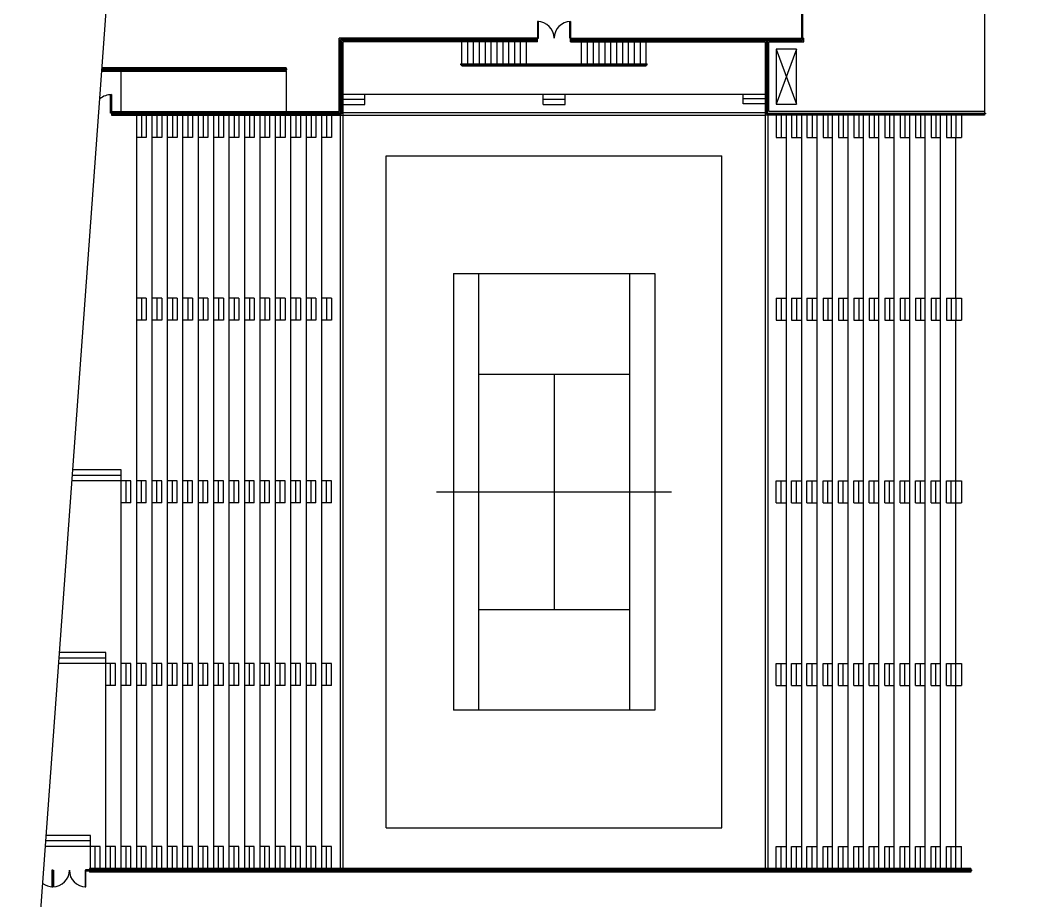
# Model space of a CAD drawing. Extents: x 23317406 to 24383751, y 42324270 to 43451021.
# Drawn here: x 24121636 to 24125313, y 43003622 to 43006817 of the extents above; entities that cross this region are included whole.
import ezdxf

# ---------------------------------------------------------------- set-up
doc = ezdxf.new("R2010")
doc.units = 0
doc.header["$MEASUREMENT"] = 0
doc.layers.add('CT', color=9, linetype='CONTINUOUS')
doc.layers.add('墙', color=7, linetype='CONTINUOUS')

msp = doc.modelspace()

# ---------------------------------------------------------------- linework, layer by layer
at = {"layer": 'CT', "color": 6, "linetype": 'ByBlock'}
for p, q in [((24125138.00333, 43007467.83074, -1), (24125138.00333, 43006485.83074, -1)), ((24121580.02527, 43001787.45783, -1), (24121955.63495, 43006945.83074, -1)), ((24124473.00333, 43006945.83074, -1), (24124473.00333, 43006747.49741, -1)), ((24124476.33666, 43006945.83074, -1), (24124476.33666, 43006744.16408, -1)), ((24123517.66999, 43006812.49741, -1), (24123514.66999, 43006812.49741, -1)), ((24123514.66999, 43006812.49741, -1), (24123514.66999, 43006752.49741, -1)), ((24123517.66999, 43006752.49741, -1), (24123517.66999, 43006812.49741, -1)), ((24123631.66999, 43006752.49741, -1), (24123631.66999, 43006812.49741, -1)), ((24123631.66999, 43006812.49741, -1), (24123634.66999, 43006812.49741, -1)), ((24123634.66999, 43006812.49741, -1), (24123634.66999, 43006752.49741, -1)), ((24123514.66999, 43006752.49741, -1), (24122794.66999, 43006752.49741, -1)), ((24122794.66999, 43006485.83074, -1), (24122794.66999, 43006752.49741, -1)), ((24122799.66999, 43006480.83074, -1), (24122799.66999, 43006747.49741, -1)), ((24123514.66999, 43006747.49741, -1), (24122799.66999, 43006747.49741, -1)), ((24123514.66999, 43006744.16408, -1), (24122803.00333, 43006744.16408, -1)), ((24122803.00333, 43006744.16408, -1), (24122803.00333, 43006477.49741, -1)), ((24122808.00333, 43006739.16408, -1), (24122808.00333, 43006472.49741, -1)), ((24123514.66999, 43006739.16408, -1), (24122808.00333, 43006739.16408, -1)), ((24123240.00333, 43006659.16408, -1), (24123240.00333, 43006739.16408, -1)), ((24123261.33666, 43006659.16408, -1), (24123261.33666, 43006739.16408, -1)), ((24123282.66999, 43006659.16408, -1), (24123282.66999, 43006739.16408, -1)), ((24123304.00333, 43006659.16408, -1), (24123304.00333, 43006739.16408, -1)), ((24123325.33666, 43006659.16408, -1), (24123325.33666, 43006739.16408, -1)), ((24123346.66999, 43006659.16408, -1), (24123346.66999, 43006739.16408, -1)), ((24123368.00333, 43006659.16408, -1), (24123368.00333, 43006739.16408, -1)), ((24123389.33666, 43006659.16408, -1), (24123389.33666, 43006739.16408, -1)), ((24123410.66999, 43006659.16408, -1), (24123410.66999, 43006739.16408, -1)), ((24123432.00333, 43006659.16408, -1), (24123432.00333, 43006739.16408, -1)), ((24123453.33666, 43006659.16408, -1), (24123453.33666, 43006739.16408, -1)), ((24123474.66999, 43006659.16408, -1), (24123474.66999, 43006739.16408, -1)), ((24123514.66999, 43006739.16408, -1), (24123514.66999, 43006752.49741, -1)), ((24123514.66999, 43006739.16408, -1), (24123514.66999, 43006752.49741, -1)), ((24123514.66999, 43006752.49741, -1), (24123517.66999, 43006752.49741, -1)), ((24123634.66999, 43006752.49741, -1), (24123631.66999, 43006752.49741, -1)), ((24123634.66999, 43006739.16408, -1), (24123634.66999, 43006752.49741, -1)), ((24123634.66999, 43006752.49741, -1), (24124473.00333, 43006752.49741, -1)), ((24123634.66999, 43006747.49741, -1), (24124473.00333, 43006747.49741, -1)), ((24123634.66999, 43006744.16408, -1), (24124346.33666, 43006744.16408, -1)), ((24123634.66999, 43006739.16408, -1), (24124341.33666, 43006739.16408, -1)), ((24123674.66999, 43006659.16408, -1), (24123674.66999, 43006739.16408, -1)), ((24123696.00333, 43006659.16408, -1), (24123696.00333, 43006739.16408, -1)), ((24123717.33666, 43006659.16408, -1), (24123717.33666, 43006739.16408, -1)), ((24123738.66999, 43006659.16408, -1), (24123738.66999, 43006739.16408, -1)), ((24123760.00333, 43006659.16408, -1), (24123760.00333, 43006739.16408, -1)), ((24123781.33666, 43006659.16408, -1), (24123781.33666, 43006739.16408, -1)), ((24123802.66999, 43006659.16408, -1), (24123802.66999, 43006739.16408, -1)), ((24123824.00333, 43006659.16408, -1), (24123824.00333, 43006739.16408, -1)), ((24123845.33666, 43006659.16408, -1), (24123845.33666, 43006739.16408, -1)), ((24123866.66999, 43006659.16408, -1), (24123866.66999, 43006739.16408, -1)), ((24123888.00333, 43006659.16408, -1), (24123888.00333, 43006739.16408, -1)), ((24123909.33666, 43006659.16408, -1), (24123909.33666, 43006739.16408, -1)), ((24124341.33666, 43006739.16408, -1), (24124341.33666, 43006472.49741, -1)), ((24124346.33666, 43006744.16408, -1), (24124346.33666, 43006477.49741, -1)), ((24124349.66999, 43006480.83074, -1), (24124349.66999, 43006744.16408, -1)), ((24124349.66999, 43006744.16408, -1), (24124476.33666, 43006744.16408, -1)), ((24124354.66999, 43006507.16408, -1), (24124354.66999, 43006739.16408, -1)), ((24124354.66999, 43006485.83074, -1), (24124354.66999, 43006739.16408, -1)), ((24124354.66999, 43006739.16408, -1), (24124481.33666, 43006739.16408, -1)), ((24124476.33666, 43006752.49741, -1), (24124481.33666, 43006752.49741, -1)), ((24124481.33666, 43006739.16408, -1), (24124481.33666, 43006752.49741, -1)), ((24124454.66999, 43006712.49741, -1), (24124381.33666, 43006512.49741, -1)), ((24124381.33666, 43006712.49741, -1), (24124454.66999, 43006512.49741, -1)), ((24124454.66999, 43006712.49741, -1), (24124381.33666, 43006712.49741, -1)), ((24124381.33666, 43006712.49741, -1), (24124381.33666, 43006512.49741, -1)), ((24124454.66999, 43006512.49741, -1), (24124454.66999, 43006712.49741, -1)), ((24123236.66999, 43006659.16408, -1), (24123912.66999, 43006659.16408, -1)), ((24123236.66999, 43006655.83074, -1), (24123236.66999, 43006659.16408, -1)), ((24123236.66999, 43006655.83074, -1), (24123912.66999, 43006655.83074, -1)), ((24123240.00333, 43006652.49741, -1), (24123240.00333, 43006655.83074, -1)), ((24123240.00333, 43006652.49741, -1), (24123909.33666, 43006652.49741, -1)), ((24123261.33666, 43006652.49741, -1), (24123261.33666, 43006655.83074, -1)), ((24123282.66999, 43006652.49741, -1), (24123282.66999, 43006655.83074, -1)), ((24123304.00333, 43006652.49741, -1), (24123304.00333, 43006655.83074, -1)), ((24123325.33666, 43006652.49741, -1), (24123325.33666, 43006655.83074, -1)), ((24123346.66999, 43006652.49741, -1), (24123346.66999, 43006655.83074, -1)), ((24123368.00333, 43006652.49741, -1), (24123368.00333, 43006655.83074, -1)), ((24123389.33666, 43006652.49741, -1), (24123389.33666, 43006655.83074, -1)), ((24123410.66999, 43006652.49741, -1), (24123410.66999, 43006655.83074, -1)), ((24123432.00333, 43006652.49741, -1), (24123432.00333, 43006655.83074, -1)), ((24123453.33666, 43006652.49741, -1), (24123453.33666, 43006655.83074, -1)), ((24123474.66999, 43006652.49741, -1), (24123474.66999, 43006655.83074, -1)), ((24123478.00333, 43006655.83074, -1), (24123478.00333, 43006659.16408, -1)), ((24123671.33666, 43006655.83074, -1), (24123671.33666, 43006659.16408, -1)), ((24123674.66999, 43006652.49741, -1), (24123674.66999, 43006655.83074, -1)), ((24123696.00333, 43006652.49741, -1), (24123696.00333, 43006655.83074, -1)), ((24123717.33666, 43006652.49741, -1), (24123717.33666, 43006655.83074, -1)), ((24123738.66999, 43006652.49741, -1), (24123738.66999, 43006655.83074, -1)), ((24123760.00333, 43006652.49741, -1), (24123760.00333, 43006655.83074, -1)), ((24123781.33666, 43006652.49741, -1), (24123781.33666, 43006655.83074, -1)), ((24123802.66999, 43006652.49741, -1), (24123802.66999, 43006655.83074, -1)), ((24123824.00333, 43006652.49741, -1), (24123824.00333, 43006655.83074, -1)), ((24123845.33666, 43006652.49741, -1), (24123845.33666, 43006655.83074, -1)), ((24123866.66999, 43006652.49741, -1), (24123866.66999, 43006655.83074, -1)), ((24123888.00333, 43006652.49741, -1), (24123888.00333, 43006655.83074, -1)), ((24123909.33666, 43006652.49741, -1), (24123909.33666, 43006655.83074, -1)), ((24123912.66999, 43006655.83074, -1), (24123912.66999, 43006659.16408, -1)), ((24121932.81943, 43006632.49757, -1), (24122601.33653, 43006632.49763, -1)), ((24121933.1835, 43006637.49758, -1), (24122604.66986, 43006637.49758, -1)), ((24122604.66986, 43006640.83091, -1), (24121933.42622, 43006640.83091, -1)), ((24121933.7903, 43006645.8309, -1), (24122601.33653, 43006645.83096, -1)), ((24122001.33653, 43006632.49758, -1), (24122001.33655, 43006485.83074, -1)), ((24122601.33653, 43006640.83091, -1), (24122601.33653, 43006645.83096, -1)), ((24122601.33653, 43006632.49763, -1), (24122601.33653, 43006637.49758, -1)), ((24122601.33653, 43006632.49763, -1), (24122601.33654, 43006485.83096, -1)), ((24122604.66986, 43006637.49758, -1), (24122604.66986, 43006640.83091, -1)), ((24121964.66988, 43006480.83091, -1), (24121964.66987, 43006547.49757, -1)), ((24121964.66987, 43006547.49757, -1), (24121968.00321, 43006547.49757, -1)), ((24121968.00321, 43006547.49757, -1), (24121968.00321, 43006480.83091, -1)), ((24122808.00333, 43006549.16408, -1), (24124341.33666, 43006549.16408, -1)), ((24122888.00333, 43006511.83074, -1), (24122888.00333, 43006549.16408, -1)), ((24123534.66999, 43006511.83074, -1), (24123534.66999, 43006549.16408, -1)), ((24123614.66999, 43006511.83074, -1), (24123614.66999, 43006549.16408, -1)), ((24124261.33666, 43006514.49741, -1), (24124261.33666, 43006549.16408, -1)), ((24122808.00333, 43006530.49741, -1), (24122888.00333, 43006530.49741, -1)), ((24122808.00333, 43006511.83074, -1), (24122888.00333, 43006511.83074, -1)), ((24123534.66999, 43006530.49741, -1), (24123614.66999, 43006530.49741, -1)), ((24123534.66999, 43006511.83074, -1), (24123614.66999, 43006511.83074, -1)), ((24124341.33666, 43006531.83074, -1), (24124261.33666, 43006531.83074, -1)), ((24124341.33666, 43006514.49741, -1), (24124261.33666, 43006514.49741, -1)), ((24124381.33666, 43006512.49741, -1), (24124454.66999, 43006512.49741, -1)), ((24121968.00321, 43006480.83091, -1), (24121964.66988, 43006480.83091, -1)), ((24121968.00321, 43006485.83074, -1), (24122794.66999, 43006485.83074, -1)), ((24121968.00321, 43006485.83074, -1), (24121968.00321, 43006472.49741, -1)), ((24122799.66999, 43006480.83074, -1), (24121968.00321, 43006480.83074, -1)), ((24121968.00321, 43006477.49741, -1), (24122803.00333, 43006477.49741, -1)), ((24121968.00321, 43006472.49741, -1), (24122808.00333, 43006472.49741, -1)), ((24122059.33666, 43003739.16408, -1), (24122059.33666, 43006472.49741, -1)), ((24122076.66999, 43006472.49741, -1), (24122076.66999, 43006392.49741, -1)), ((24122094.00333, 43006472.49741, -1), (24122094.00333, 43006392.49741, -1)), ((24122115.33666, 43003739.16408, -1), (24122115.33666, 43006472.49741, -1)), ((24122132.66999, 43006472.49741, -1), (24122132.66999, 43006392.49741, -1)), ((24122150.00333, 43006472.49741, -1), (24122150.00333, 43006392.49741, -1)), ((24122171.33666, 43003739.16408, -1), (24122171.33666, 43006472.49741, -1)), ((24122188.66999, 43006472.49741, -1), (24122188.66999, 43006392.49741, -1)), ((24122206.00333, 43006472.49741, -1), (24122206.00333, 43006392.49741, -1)), ((24122227.33666, 43003739.16408, -1), (24122227.33666, 43006472.49741, -1)), ((24122244.66999, 43006472.49741, -1), (24122244.66999, 43006392.49741, -1)), ((24122262.00333, 43006472.49741, -1), (24122262.00333, 43006392.49741, -1)), ((24122283.33666, 43003739.16408, -1), (24122283.33666, 43006472.49741, -1)), ((24122300.66999, 43006472.49741, -1), (24122300.66999, 43006392.49741, -1)), ((24122318.00333, 43006472.49741, -1), (24122318.00333, 43006392.49741, -1)), ((24122339.33666, 43003739.16408, -1), (24122339.33666, 43006472.49741, -1)), ((24122356.66999, 43006472.49741, -1), (24122356.66999, 43006392.49741, -1)), ((24122374.00333, 43006472.49741, -1), (24122374.00333, 43006392.49741, -1)), ((24122395.33666, 43003739.16408, -1), (24122395.33666, 43006472.49741, -1)), ((24122412.66999, 43006472.49741, -1), (24122412.66999, 43006392.49741, -1)), ((24122430.00333, 43006472.49741, -1), (24122430.00333, 43006392.49741, -1)), ((24122451.33666, 43003739.16408, -1), (24122451.33666, 43006472.49741, -1)), ((24122468.66999, 43006472.49741, -1), (24122468.66999, 43006392.49741, -1)), ((24122486.00333, 43006472.49741, -1), (24122486.00333, 43006392.49741, -1)), ((24122507.33666, 43003739.16408, -1), (24122507.33666, 43006472.49741, -1)), ((24122524.66999, 43006472.49741, -1), (24122524.66999, 43006392.49741, -1)), ((24122542.00333, 43006472.49741, -1), (24122542.00333, 43006392.49741, -1)), ((24122563.33666, 43003739.16408, -1), (24122563.33666, 43006472.49741, -1)), ((24122580.66999, 43006472.49741, -1), (24122580.66999, 43006392.49741, -1)), ((24122598.00333, 43006472.49741, -1), (24122598.00333, 43006392.49741, -1)), ((24122619.33666, 43003739.16408, -1), (24122619.33666, 43006472.49741, -1)), ((24122636.66999, 43006472.49741, -1), (24122636.66999, 43006392.49741, -1)), ((24122654.00333, 43006472.49741, -1), (24122654.00333, 43006392.49741, -1)), ((24122675.33666, 43003739.16408, -1), (24122675.33666, 43006472.49741, -1)), ((24122692.66999, 43006472.49741, -1), (24122692.66999, 43006392.49741, -1)), ((24122710.00333, 43006472.49741, -1), (24122710.00333, 43006392.49741, -1)), ((24122731.33666, 43003739.16408, -1), (24122731.33666, 43006472.49741, -1)), ((24122748.66999, 43006472.49741, -1), (24122748.66999, 43006392.49741, -1)), ((24122766.00333, 43006472.49741, -1), (24122766.00333, 43006392.49741, -1)), ((24122798.00333, 43006472.49741, -1), (24122798.00333, 43003739.16408, -1)), ((24122808.00333, 43006482.49741, -1), (24124341.33666, 43006482.49741, -1)), ((24122808.00333, 43006472.49741, -1), (24122808.00333, 43003739.16408, -1)), ((24122808.00333, 43006472.49741, -1), (24124341.33666, 43006472.49741, -1)), ((24124341.33666, 43006472.49741, -1), (24124341.33666, 43003739.16408, -1)), ((24125138.00333, 43006472.49741, -1), (24124341.33666, 43006472.49741, -1)), ((24125141.33666, 43006477.49741, -1), (24124346.33666, 43006477.49741, -1)), ((24124349.66999, 43006480.83074, -1), (24125141.33666, 43006480.83074, -1)), ((24124351.33666, 43006472.49741, -1), (24124351.33666, 43003739.16408, -1)), ((24125138.00333, 43006485.83074, -1), (24124354.66999, 43006485.83074, -1)), ((24124380.66999, 43006472.49741, -1), (24124380.66999, 43006392.49741, -1)), ((24124399.33666, 43006472.49741, -1), (24124399.33666, 43006392.49741, -1)), ((24124418.00333, 43003739.16408, -1), (24124418.00333, 43006472.49741, -1)), ((24124436.66999, 43006472.49741, -1), (24124436.66999, 43006392.49741, -1)), ((24124455.33666, 43006472.49741, -1), (24124455.33666, 43006392.49741, -1)), ((24124474.00333, 43003739.16408, -1), (24124474.00333, 43006472.49741, -1)), ((24124492.66999, 43006472.49741, -1), (24124492.66999, 43006392.49741, -1)), ((24124511.33666, 43006472.49741, -1), (24124511.33666, 43006392.49741, -1)), ((24124530.00333, 43003739.16408, -1), (24124530.00333, 43006472.49741, -1)), ((24124551.33666, 43006472.49741, -1), (24124551.33666, 43006392.49741, -1)), ((24124568.66999, 43006472.49741, -1), (24124568.66999, 43006392.49741, -1)), ((24124586.00333, 43003739.16408, -1), (24124586.00333, 43006472.49741, -1)), ((24124607.33666, 43006472.49741, -1), (24124607.33666, 43006392.49741, -1)), ((24124624.66999, 43006472.49741, -1), (24124624.66999, 43006392.49741, -1)), ((24124642.00333, 43003739.16408, -1), (24124642.00333, 43006472.49741, -1)), ((24124663.33666, 43006472.49741, -1), (24124663.33666, 43006392.49741, -1)), ((24124680.66999, 43006472.49741, -1), (24124680.66999, 43006392.49741, -1)), ((24124698.00333, 43003739.16408, -1), (24124698.00333, 43006472.49741, -1)), ((24124719.33666, 43006472.49741, -1), (24124719.33666, 43006392.49741, -1)), ((24124736.66999, 43006472.49741, -1), (24124736.66999, 43006392.49741, -1)), ((24124754.00333, 43003739.16408, -1), (24124754.00333, 43006472.49741, -1)), ((24124775.33666, 43006472.49741, -1), (24124775.33666, 43006392.49741, -1)), ((24124792.66999, 43006472.49741, -1), (24124792.66999, 43006392.49741, -1)), ((24124810.00333, 43003739.16408, -1), (24124810.00333, 43006472.49741, -1)), ((24124831.33666, 43006472.49741, -1), (24124831.33666, 43006392.49741, -1)), ((24124848.66999, 43006472.49741, -1), (24124848.66999, 43006392.49741, -1)), ((24124866.00333, 43003739.16408, -1), (24124866.00333, 43006472.49741, -1)), ((24124887.33666, 43006472.49741, -1), (24124887.33666, 43006392.49741, -1)), ((24124904.66999, 43006472.49741, -1), (24124904.66999, 43006392.49741, -1)), ((24124922.00333, 43003739.16408, -1), (24124922.00333, 43006472.49741, -1)), ((24124943.33666, 43006472.49741, -1), (24124943.33666, 43006392.49741, -1)), ((24124960.66999, 43006472.49741, -1), (24124960.66999, 43006392.49741, -1)), ((24124978.00333, 43003739.16408, -1), (24124978.00333, 43006472.49741, -1)), ((24124999.33666, 43006472.49741, -1), (24124999.33666, 43006392.49741, -1)), ((24125016.66999, 43006472.49741, -1), (24125016.66999, 43006392.49741, -1)), ((24125034.00333, 43006472.49741, -1), (24125034.00333, 43006392.49741, -1)), ((24125054.00333, 43006472.49741, -1), (24125054.00333, 43006392.49741, -1)), ((24125138.00333, 43006485.83074, -1), (24125138.00333, 43006480.83074, -1)), ((24125138.00333, 43006477.49741, -1), (24125138.00333, 43006472.49741, -1)), ((24125141.33666, 43006480.83074, -1), (24125141.33666, 43006477.49741, -1)), ((24122094.00333, 43006392.49741, -1), (24122059.33666, 43006392.49741, -1)), ((24122150.00333, 43006392.49741, -1), (24122115.33666, 43006392.49741, -1)), ((24122206.00333, 43006392.49741, -1), (24122171.33666, 43006392.49741, -1)), ((24122262.00333, 43006392.49741, -1), (24122227.33666, 43006392.49741, -1)), ((24122318.00333, 43006392.49741, -1), (24122283.33666, 43006392.49741, -1)), ((24122374.00333, 43006392.49741, -1), (24122339.33666, 43006392.49741, -1)), ((24122430.00333, 43006392.49741, -1), (24122395.33666, 43006392.49741, -1)), ((24122486.00333, 43006392.49741, -1), (24122451.33666, 43006392.49741, -1)), ((24122542.00333, 43006392.49741, -1), (24122507.33666, 43006392.49741, -1)), ((24122598.00333, 43006392.49741, -1), (24122563.33666, 43006392.49741, -1)), ((24122654.00333, 43006392.49741, -1), (24122619.33666, 43006392.49741, -1)), ((24122710.00333, 43006392.49741, -1), (24122675.33666, 43006392.49741, -1)), ((24122766.00333, 43006392.49741, -1), (24122731.33666, 43006392.49741, -1)), ((24124380.66999, 43006392.49741, -1), (24124418.00333, 43006392.49741, -1)), ((24124436.66999, 43006392.49741, -1), (24124474.00333, 43006392.49741, -1)), ((24124492.66999, 43006392.49741, -1), (24124530.00333, 43006392.49741, -1)), ((24124551.33666, 43006392.49741, -1), (24124586.00333, 43006392.49741, -1)), ((24124607.33666, 43006392.49741, -1), (24124642.00333, 43006392.49741, -1)), ((24124663.33666, 43006392.49741, -1), (24124698.00333, 43006392.49741, -1)), ((24124719.33666, 43006392.49741, -1), (24124754.00333, 43006392.49741, -1)), ((24124775.33666, 43006392.49741, -1), (24124810.00333, 43006392.49741, -1)), ((24124831.33666, 43006392.49741, -1), (24124866.00333, 43006392.49741, -1)), ((24124887.33666, 43006392.49741, -1), (24124922.00333, 43006392.49741, -1)), ((24124943.33666, 43006392.49741, -1), (24124978.00333, 43006392.49741, -1)), ((24124999.33666, 43006392.49741, -1), (24125034.00333, 43006392.49741, -1)), ((24125034.00333, 43006392.49741, -1), (24125054.00333, 43006392.49741, -1)), ((24125034.00333, 43005809.16408, -1), (24125034.00333, 43006392.49741, -1)), ((24122965.00333, 43003886.83074, -1), (24122965.00333, 43006324.83074, -1)), ((24122965.00333, 43006324.83074, -1), (24124184.33666, 43006324.83074, -1)), ((24124184.33666, 43003886.83074, -1), (24124184.33666, 43006324.83074, -1)), ((24123209.00333, 43005898.16408, -1), (24123209.00333, 43004313.49741, -1)), ((24123209.00333, 43005898.16408, -1), (24123940.33666, 43005898.16408, -1)), ((24123300.33666, 43005898.16408, -1), (24123300.33666, 43004313.49741, -1)), ((24123849.00333, 43005898.16408, -1), (24123849.00333, 43004313.49741, -1)), ((24123940.33666, 43005898.16408, -1), (24123940.33666, 43004313.49741, -1)), ((24122094.00333, 43005809.16408, -1), (24122059.33666, 43005809.16408, -1)), ((24122076.66999, 43005809.16408, -1), (24122076.66999, 43005729.16408, -1)), ((24122094.00333, 43005809.16408, -1), (24122094.00333, 43005729.16408, -1)), ((24122150.00333, 43005809.16408, -1), (24122115.33666, 43005809.16408, -1)), ((24122132.66999, 43005809.16408, -1), (24122132.66999, 43005729.16408, -1)), ((24122150.00333, 43005809.16408, -1), (24122150.00333, 43005729.16408, -1)), ((24122206.00333, 43005809.16408, -1), (24122171.33666, 43005809.16408, -1)), ((24122188.66999, 43005809.16408, -1), (24122188.66999, 43005729.16408, -1)), ((24122206.00333, 43005809.16408, -1), (24122206.00333, 43005729.16408, -1)), ((24122262.00333, 43005809.16408, -1), (24122227.33666, 43005809.16408, -1)), ((24122244.66999, 43005809.16408, -1), (24122244.66999, 43005729.16408, -1)), ((24122262.00333, 43005809.16408, -1), (24122262.00333, 43005729.16408, -1)), ((24122318.00333, 43005809.16408, -1), (24122283.33666, 43005809.16408, -1)), ((24122300.66999, 43005809.16408, -1), (24122300.66999, 43005729.16408, -1)), ((24122318.00333, 43005809.16408, -1), (24122318.00333, 43005729.16408, -1)), ((24122374.00333, 43005809.16408, -1), (24122339.33666, 43005809.16408, -1)), ((24122356.66999, 43005809.16408, -1), (24122356.66999, 43005729.16408, -1)), ((24122374.00333, 43005809.16408, -1), (24122374.00333, 43005729.16408, -1)), ((24122430.00333, 43005809.16408, -1), (24122395.33666, 43005809.16408, -1)), ((24122412.66999, 43005809.16408, -1), (24122412.66999, 43005729.16408, -1)), ((24122430.00333, 43005809.16408, -1), (24122430.00333, 43005729.16408, -1)), ((24122486.00333, 43005809.16408, -1), (24122451.33666, 43005809.16408, -1)), ((24122468.66999, 43005809.16408, -1), (24122468.66999, 43005729.16408, -1)), ((24122486.00333, 43005809.16408, -1), (24122486.00333, 43005729.16408, -1)), ((24122542.00333, 43005809.16408, -1), (24122507.33666, 43005809.16408, -1)), ((24122524.66999, 43005809.16408, -1), (24122524.66999, 43005729.16408, -1)), ((24122542.00333, 43005809.16408, -1), (24122542.00333, 43005729.16408, -1)), ((24122598.00333, 43005809.16408, -1), (24122563.33666, 43005809.16408, -1)), ((24122580.66999, 43005809.16408, -1), (24122580.66999, 43005729.16408, -1)), ((24122598.00333, 43005809.16408, -1), (24122598.00333, 43005729.16408, -1)), ((24122654.00333, 43005809.16408, -1), (24122619.33666, 43005809.16408, -1)), ((24122636.66999, 43005809.16408, -1), (24122636.66999, 43005729.16408, -1)), ((24122654.00333, 43005809.16408, -1), (24122654.00333, 43005729.16408, -1)), ((24122710.00333, 43005809.16408, -1), (24122675.33666, 43005809.16408, -1)), ((24122692.66999, 43005809.16408, -1), (24122692.66999, 43005729.16408, -1)), ((24122710.00333, 43005809.16408, -1), (24122710.00333, 43005729.16408, -1)), ((24122766.00333, 43005809.16408, -1), (24122731.33666, 43005809.16408, -1)), ((24122748.66999, 43005809.16408, -1), (24122748.66999, 43005729.16408, -1)), ((24122766.00333, 43005809.16408, -1), (24122766.00333, 43005729.16408, -1)), ((24124380.66999, 43005809.16408, -1), (24124380.66999, 43005729.16408, -1)), ((24124380.66999, 43005809.16408, -1), (24124418.00333, 43005809.16408, -1)), ((24124399.33666, 43005809.16408, -1), (24124399.33666, 43005729.16408, -1)), ((24124436.66999, 43005809.16408, -1), (24124436.66999, 43005729.16408, -1)), ((24124436.66999, 43005809.16408, -1), (24124474.00333, 43005809.16408, -1)), ((24124455.33666, 43005809.16408, -1), (24124455.33666, 43005729.16408, -1)), ((24124492.66999, 43005809.16408, -1), (24124492.66999, 43005729.16408, -1)), ((24124492.66999, 43005809.16408, -1), (24124530.00333, 43005809.16408, -1)), ((24124511.33666, 43005809.16408, -1), (24124511.33666, 43005729.16408, -1)), ((24124551.33666, 43005809.16408, -1), (24124551.33666, 43005729.16408, -1)), ((24124551.33666, 43005809.16408, -1), (24124586.00333, 43005809.16408, -1)), ((24124568.66999, 43005809.16408, -1), (24124568.66999, 43005729.16408, -1)), ((24124607.33666, 43005809.16408, -1), (24124607.33666, 43005729.16408, -1)), ((24124607.33666, 43005809.16408, -1), (24124642.00333, 43005809.16408, -1)), ((24124624.66999, 43005809.16408, -1), (24124624.66999, 43005729.16408, -1)), ((24124663.33666, 43005809.16408, -1), (24124663.33666, 43005729.16408, -1)), ((24124663.33666, 43005809.16408, -1), (24124698.00333, 43005809.16408, -1)), ((24124680.66999, 43005809.16408, -1), (24124680.66999, 43005729.16408, -1)), ((24124719.33666, 43005809.16408, -1), (24124719.33666, 43005729.16408, -1)), ((24124719.33666, 43005809.16408, -1), (24124754.00333, 43005809.16408, -1)), ((24124736.66999, 43005809.16408, -1), (24124736.66999, 43005729.16408, -1)), ((24124775.33666, 43005809.16408, -1), (24124775.33666, 43005729.16408, -1)), ((24124775.33666, 43005809.16408, -1), (24124810.00333, 43005809.16408, -1)), ((24124792.66999, 43005809.16408, -1), (24124792.66999, 43005729.16408, -1)), ((24124831.33666, 43005809.16408, -1), (24124831.33666, 43005729.16408, -1)), ((24124831.33666, 43005809.16408, -1), (24124866.00333, 43005809.16408, -1)), ((24124848.66999, 43005809.16408, -1), (24124848.66999, 43005729.16408, -1)), ((24124887.33666, 43005809.16408, -1), (24124887.33666, 43005729.16408, -1)), ((24124887.33666, 43005809.16408, -1), (24124922.00333, 43005809.16408, -1)), ((24124904.66999, 43005809.16408, -1), (24124904.66999, 43005729.16408, -1)), ((24124943.33666, 43005809.16408, -1), (24124943.33666, 43005729.16408, -1)), ((24124943.33666, 43005809.16408, -1), (24124978.00333, 43005809.16408, -1)), ((24124960.66999, 43005809.16408, -1), (24124960.66999, 43005729.16408, -1)), ((24124999.33666, 43005809.16408, -1), (24124999.33666, 43005729.16408, -1)), ((24124999.33666, 43005809.16408, -1), (24125034.00333, 43005809.16408, -1)), ((24125016.66999, 43005809.16408, -1), (24125016.66999, 43005729.16408, -1)), ((24125034.00333, 43005809.16408, -1), (24125054.00333, 43005809.16408, -1)), ((24125034.00333, 43005809.16408, -1), (24125034.00333, 43005729.16408, -1)), ((24125054.00333, 43005809.16408, -1), (24125054.00333, 43005729.16408, -1)), ((24122094.00333, 43005729.16408, -1), (24122059.33666, 43005729.16408, -1)), ((24122150.00333, 43005729.16408, -1), (24122115.33666, 43005729.16408, -1)), ((24122206.00333, 43005729.16408, -1), (24122171.33666, 43005729.16408, -1)), ((24122262.00333, 43005729.16408, -1), (24122227.33666, 43005729.16408, -1)), ((24122318.00333, 43005729.16408, -1), (24122283.33666, 43005729.16408, -1)), ((24122374.00333, 43005729.16408, -1), (24122339.33666, 43005729.16408, -1)), ((24122430.00333, 43005729.16408, -1), (24122395.33666, 43005729.16408, -1)), ((24122486.00333, 43005729.16408, -1), (24122451.33666, 43005729.16408, -1)), ((24122542.00333, 43005729.16408, -1), (24122507.33666, 43005729.16408, -1)), ((24122598.00333, 43005729.16408, -1), (24122563.33666, 43005729.16408, -1)), ((24122654.00333, 43005729.16408, -1), (24122619.33666, 43005729.16408, -1)), ((24122710.00333, 43005729.16408, -1), (24122675.33666, 43005729.16408, -1)), ((24122766.00333, 43005729.16408, -1), (24122731.33666, 43005729.16408, -1)), ((24124380.66999, 43005729.16408, -1), (24124418.00333, 43005729.16408, -1)), ((24124436.66999, 43005729.16408, -1), (24124474.00333, 43005729.16408, -1)), ((24124492.66999, 43005729.16408, -1), (24124530.00333, 43005729.16408, -1)), ((24124551.33666, 43005729.16408, -1), (24124586.00333, 43005729.16408, -1)), ((24124607.33666, 43005729.16408, -1), (24124642.00333, 43005729.16408, -1)), ((24124663.33666, 43005729.16408, -1), (24124698.00333, 43005729.16408, -1)), ((24124719.33666, 43005729.16408, -1), (24124754.00333, 43005729.16408, -1)), ((24124775.33666, 43005729.16408, -1), (24124810.00333, 43005729.16408, -1)), ((24124831.33666, 43005729.16408, -1), (24124866.00333, 43005729.16408, -1)), ((24124887.33666, 43005729.16408, -1), (24124922.00333, 43005729.16408, -1)), ((24124943.33666, 43005729.16408, -1), (24124978.00333, 43005729.16408, -1)), ((24124999.33666, 43005729.16408, -1), (24125034.00333, 43005729.16408, -1)), ((24125034.00333, 43005729.16408, -1), (24125054.00333, 43005729.16408, -1)), ((24125034.00333, 43005145.83074, -1), (24125034.00333, 43005729.16408, -1)), ((24123300.33666, 43005532.49741, -1), (24123849.00333, 43005532.49741, -1)), ((24123574.66999, 43005532.49741, -1), (24123574.66999, 43004679.16408, -1)), ((24122003.33666, 43005185.83074, -1), (24121827.47961, 43005185.83074, -1)), ((24122003.33666, 43003739.16408, -1), (24122003.33666, 43005185.83074, -1)), ((24122003.33666, 43005145.83074, -1), (24121824.56699, 43005145.83074, -1)), ((24122003.33666, 43005165.83074, -1), (24121826.0233, 43005165.83074, -1)), ((24122038.00333, 43005145.83074, -1), (24122003.33666, 43005145.83074, -1)), ((24122020.66999, 43005065.83074, -1), (24122020.66999, 43005145.83074, -1)), ((24122038.00333, 43005065.83074, -1), (24122038.00333, 43005145.83074, -1)), ((24122094.00333, 43005145.83074, -1), (24122059.33666, 43005145.83074, -1)), ((24122076.66999, 43005065.83074, -1), (24122076.66999, 43005145.83074, -1)), ((24122094.00333, 43005065.83074, -1), (24122094.00333, 43005145.83074, -1)), ((24122150.00333, 43005145.83074, -1), (24122115.33666, 43005145.83074, -1)), ((24122132.66999, 43005065.83074, -1), (24122132.66999, 43005145.83074, -1)), ((24122150.00333, 43005065.83074, -1), (24122150.00333, 43005145.83074, -1)), ((24122206.00333, 43005145.83074, -1), (24122171.33666, 43005145.83074, -1)), ((24122188.66999, 43005065.83074, -1), (24122188.66999, 43005145.83074, -1)), ((24122206.00333, 43005065.83074, -1), (24122206.00333, 43005145.83074, -1)), ((24122262.00333, 43005145.83074, -1), (24122227.33666, 43005145.83074, -1)), ((24122244.66999, 43005065.83074, -1), (24122244.66999, 43005145.83074, -1)), ((24122262.00333, 43005065.83074, -1), (24122262.00333, 43005145.83074, -1)), ((24122318.00333, 43005145.83074, -1), (24122283.33666, 43005145.83074, -1)), ((24122300.66999, 43005065.83074, -1), (24122300.66999, 43005145.83074, -1)), ((24122318.00333, 43005065.83074, -1), (24122318.00333, 43005145.83074, -1)), ((24122374.00333, 43005145.83074, -1), (24122339.33666, 43005145.83074, -1)), ((24122356.66999, 43005065.83074, -1), (24122356.66999, 43005145.83074, -1)), ((24122374.00333, 43005065.83074, -1), (24122374.00333, 43005145.83074, -1)), ((24122430.00333, 43005145.83074, -1), (24122395.33666, 43005145.83074, -1)), ((24122412.66999, 43005065.83074, -1), (24122412.66999, 43005145.83074, -1)), ((24122430.00333, 43005065.83074, -1), (24122430.00333, 43005145.83074, -1)), ((24122486.00333, 43005145.83074, -1), (24122451.33666, 43005145.83074, -1)), ((24122468.66999, 43005065.83074, -1), (24122468.66999, 43005145.83074, -1)), ((24122486.00333, 43005065.83074, -1), (24122486.00333, 43005145.83074, -1)), ((24122542.00333, 43005145.83074, -1), (24122507.33666, 43005145.83074, -1)), ((24122524.66999, 43005065.83074, -1), (24122524.66999, 43005145.83074, -1)), ((24122542.00333, 43005065.83074, -1), (24122542.00333, 43005145.83074, -1)), ((24122598.00333, 43005145.83074, -1), (24122563.33666, 43005145.83074, -1)), ((24122580.66999, 43005065.83074, -1), (24122580.66999, 43005145.83074, -1)), ((24122598.00333, 43005065.83074, -1), (24122598.00333, 43005145.83074, -1)), ((24122654.00333, 43005145.83074, -1), (24122619.33666, 43005145.83074, -1)), ((24122636.66999, 43005065.83074, -1), (24122636.66999, 43005145.83074, -1)), ((24122654.00333, 43005065.83074, -1), (24122654.00333, 43005145.83074, -1)), ((24122710.00333, 43005145.83074, -1), (24122675.33666, 43005145.83074, -1)), ((24122692.66999, 43005065.83074, -1), (24122692.66999, 43005145.83074, -1)), ((24122710.00333, 43005065.83074, -1), (24122710.00333, 43005145.83074, -1)), ((24122766.00333, 43005145.83074, -1), (24122731.33666, 43005145.83074, -1)), ((24122748.66999, 43005065.83074, -1), (24122748.66999, 43005145.83074, -1)), ((24122766.00333, 43005065.83074, -1), (24122766.00333, 43005145.83074, -1)), ((24124380.66999, 43005145.83074, -1), (24124418.00333, 43005145.83074, -1)), ((24124380.66999, 43005065.83074, -1), (24124380.66999, 43005145.83074, -1)), ((24124399.33666, 43005065.83074, -1), (24124399.33666, 43005145.83074, -1)), ((24124436.66999, 43005145.83074, -1), (24124474.00333, 43005145.83074, -1)), ((24124436.66999, 43005065.83074, -1), (24124436.66999, 43005145.83074, -1)), ((24124455.33666, 43005065.83074, -1), (24124455.33666, 43005145.83074, -1)), ((24124492.66999, 43005145.83074, -1), (24124530.00333, 43005145.83074, -1)), ((24124492.66999, 43005065.83074, -1), (24124492.66999, 43005145.83074, -1)), ((24124511.33666, 43005065.83074, -1), (24124511.33666, 43005145.83074, -1)), ((24124551.33666, 43005145.83074, -1), (24124586.00333, 43005145.83074, -1)), ((24124551.33666, 43005065.83074, -1), (24124551.33666, 43005145.83074, -1)), ((24124568.66999, 43005065.83074, -1), (24124568.66999, 43005145.83074, -1)), ((24124607.33666, 43005145.83074, -1), (24124642.00333, 43005145.83074, -1)), ((24124607.33666, 43005065.83074, -1), (24124607.33666, 43005145.83074, -1)), ((24124624.66999, 43005065.83074, -1), (24124624.66999, 43005145.83074, -1)), ((24124663.33666, 43005145.83074, -1), (24124698.00333, 43005145.83074, -1)), ((24124663.33666, 43005065.83074, -1), (24124663.33666, 43005145.83074, -1)), ((24124680.66999, 43005065.83074, -1), (24124680.66999, 43005145.83074, -1)), ((24124719.33666, 43005145.83074, -1), (24124754.00333, 43005145.83074, -1)), ((24124719.33666, 43005065.83074, -1), (24124719.33666, 43005145.83074, -1)), ((24124736.66999, 43005065.83074, -1), (24124736.66999, 43005145.83074, -1)), ((24124775.33666, 43005145.83074, -1), (24124810.00333, 43005145.83074, -1)), ((24124775.33666, 43005065.83074, -1), (24124775.33666, 43005145.83074, -1)), ((24124792.66999, 43005065.83074, -1), (24124792.66999, 43005145.83074, -1)), ((24124831.33666, 43005145.83074, -1), (24124866.00333, 43005145.83074, -1)), ((24124831.33666, 43005065.83074, -1), (24124831.33666, 43005145.83074, -1)), ((24124848.66999, 43005065.83074, -1), (24124848.66999, 43005145.83074, -1)), ((24124887.33666, 43005145.83074, -1), (24124922.00333, 43005145.83074, -1)), ((24124887.33666, 43005065.83074, -1), (24124887.33666, 43005145.83074, -1)), ((24124904.66999, 43005065.83074, -1), (24124904.66999, 43005145.83074, -1)), ((24124943.33666, 43005145.83074, -1), (24124978.00333, 43005145.83074, -1)), ((24124943.33666, 43005065.83074, -1), (24124943.33666, 43005145.83074, -1)), ((24124960.66999, 43005065.83074, -1), (24124960.66999, 43005145.83074, -1)), ((24124999.33666, 43005065.83074, -1), (24124999.33666, 43005145.83074, -1)), ((24124999.33666, 43005145.83074, -1), (24125034.00333, 43005145.83074, -1)), ((24125016.66999, 43005065.83074, -1), (24125016.66999, 43005145.83074, -1)), ((24125034.00333, 43005145.83074, -1), (24125054.00333, 43005145.83074, -1)), ((24125034.00333, 43005065.83074, -1), (24125034.00333, 43005145.83074, -1)), ((24125054.00333, 43005145.83074, -1), (24125054.00333, 43005065.83074, -1)), ((24123148.33666, 43005105.83074, -1), (24124001.00333, 43005105.83074, -1)), ((24122038.00333, 43005065.83074, -1), (24122003.33666, 43005065.83074, -1)), ((24122094.00333, 43005065.83074, -1), (24122059.33666, 43005065.83074, -1)), ((24122150.00333, 43005065.83074, -1), (24122115.33666, 43005065.83074, -1)), ((24122206.00333, 43005065.83074, -1), (24122171.33666, 43005065.83074, -1)), ((24122262.00333, 43005065.83074, -1), (24122227.33666, 43005065.83074, -1)), ((24122318.00333, 43005065.83074, -1), (24122283.33666, 43005065.83074, -1)), ((24122374.00333, 43005065.83074, -1), (24122339.33666, 43005065.83074, -1)), ((24122430.00333, 43005065.83074, -1), (24122395.33666, 43005065.83074, -1)), ((24122486.00333, 43005065.83074, -1), (24122451.33666, 43005065.83074, -1)), ((24122542.00333, 43005065.83074, -1), (24122507.33666, 43005065.83074, -1)), ((24122598.00333, 43005065.83074, -1), (24122563.33666, 43005065.83074, -1)), ((24122654.00333, 43005065.83074, -1), (24122619.33666, 43005065.83074, -1)), ((24122710.00333, 43005065.83074, -1), (24122675.33666, 43005065.83074, -1)), ((24122766.00333, 43005065.83074, -1), (24122731.33666, 43005065.83074, -1)), ((24124380.66999, 43005065.83074, -1), (24124418.00333, 43005065.83074, -1)), ((24124436.66999, 43005065.83074, -1), (24124474.00333, 43005065.83074, -1)), ((24124492.66999, 43005065.83074, -1), (24124530.00333, 43005065.83074, -1)), ((24124551.33666, 43005065.83074, -1), (24124586.00333, 43005065.83074, -1)), ((24124607.33666, 43005065.83074, -1), (24124642.00333, 43005065.83074, -1)), ((24124663.33666, 43005065.83074, -1), (24124698.00333, 43005065.83074, -1)), ((24124719.33666, 43005065.83074, -1), (24124754.00333, 43005065.83074, -1)), ((24124775.33666, 43005065.83074, -1), (24124810.00333, 43005065.83074, -1)), ((24124831.33666, 43005065.83074, -1), (24124866.00333, 43005065.83074, -1)), ((24124887.33666, 43005065.83074, -1), (24124922.00333, 43005065.83074, -1)), ((24124943.33666, 43005065.83074, -1), (24124978.00333, 43005065.83074, -1)), ((24124999.33666, 43005065.83074, -1), (24125034.00333, 43005065.83074, -1)), ((24125034.00333, 43005065.83074, -1), (24125054.00333, 43005065.83074, -1)), ((24125034.00333, 43004482.49741, -1), (24125034.00333, 43005065.83074, -1)), ((24123300.33666, 43004679.16408, -1), (24123849.00333, 43004679.16408, -1)), ((24121947.33666, 43004522.49741, -1), (24121779.17864, 43004522.49741, -1)), ((24121947.33666, 43003739.16408, -1), (24121947.33666, 43004522.49741, -1)), ((24121947.33666, 43004502.49741, -1), (24121777.72233, 43004502.49741, -1)), ((24121947.33666, 43004482.49741, -1), (24121776.26602, 43004482.49741, -1)), ((24121982.00333, 43004482.49741, -1), (24121947.33666, 43004482.49741, -1)), ((24121964.66999, 43004402.49741, -1), (24121964.66999, 43004482.49741, -1)), ((24121982.00333, 43004402.49741, -1), (24121982.00333, 43004482.49741, -1)), ((24122038.00333, 43004482.49741, -1), (24122003.33666, 43004482.49741, -1)), ((24122020.66999, 43004402.49741, -1), (24122020.66999, 43004482.49741, -1)), ((24122038.00333, 43004402.49741, -1), (24122038.00333, 43004482.49741, -1)), ((24122094.00333, 43004482.49741, -1), (24122059.33666, 43004482.49741, -1)), ((24122076.66999, 43004402.49741, -1), (24122076.66999, 43004482.49741, -1)), ((24122094.00333, 43004402.49741, -1), (24122094.00333, 43004482.49741, -1)), ((24122150.00333, 43004482.49741, -1), (24122115.33666, 43004482.49741, -1)), ((24122132.66999, 43004402.49741, -1), (24122132.66999, 43004482.49741, -1)), ((24122150.00333, 43004402.49741, -1), (24122150.00333, 43004482.49741, -1)), ((24122206.00333, 43004482.49741, -1), (24122171.33666, 43004482.49741, -1)), ((24122188.66999, 43004402.49741, -1), (24122188.66999, 43004482.49741, -1)), ((24122206.00333, 43004402.49741, -1), (24122206.00333, 43004482.49741, -1)), ((24122262.00333, 43004482.49741, -1), (24122227.33666, 43004482.49741, -1)), ((24122244.66999, 43004402.49741, -1), (24122244.66999, 43004482.49741, -1)), ((24122262.00333, 43004402.49741, -1), (24122262.00333, 43004482.49741, -1)), ((24122318.00333, 43004482.49741, -1), (24122283.33666, 43004482.49741, -1)), ((24122300.66999, 43004402.49741, -1), (24122300.66999, 43004482.49741, -1)), ((24122318.00333, 43004402.49741, -1), (24122318.00333, 43004482.49741, -1)), ((24122374.00333, 43004482.49741, -1), (24122339.33666, 43004482.49741, -1)), ((24122356.66999, 43004402.49741, -1), (24122356.66999, 43004482.49741, -1)), ((24122374.00333, 43004402.49741, -1), (24122374.00333, 43004482.49741, -1)), ((24122430.00333, 43004482.49741, -1), (24122395.33666, 43004482.49741, -1)), ((24122412.66999, 43004402.49741, -1), (24122412.66999, 43004482.49741, -1)), ((24122430.00333, 43004402.49741, -1), (24122430.00333, 43004482.49741, -1)), ((24122486.00333, 43004482.49741, -1), (24122451.33666, 43004482.49741, -1)), ((24122468.66999, 43004402.49741, -1), (24122468.66999, 43004482.49741, -1)), ((24122486.00333, 43004402.49741, -1), (24122486.00333, 43004482.49741, -1)), ((24122542.00333, 43004482.49741, -1), (24122507.33666, 43004482.49741, -1)), ((24122524.66999, 43004402.49741, -1), (24122524.66999, 43004482.49741, -1)), ((24122542.00333, 43004402.49741, -1), (24122542.00333, 43004482.49741, -1)), ((24122598.00333, 43004482.49741, -1), (24122563.33666, 43004482.49741, -1)), ((24122580.66999, 43004402.49741, -1), (24122580.66999, 43004482.49741, -1)), ((24122598.00333, 43004402.49741, -1), (24122598.00333, 43004482.49741, -1)), ((24122654.00333, 43004482.49741, -1), (24122619.33666, 43004482.49741, -1)), ((24122636.66999, 43004402.49741, -1), (24122636.66999, 43004482.49741, -1)), ((24122654.00333, 43004402.49741, -1), (24122654.00333, 43004482.49741, -1)), ((24122710.00333, 43004482.49741, -1), (24122675.33666, 43004482.49741, -1)), ((24122692.66999, 43004402.49741, -1), (24122692.66999, 43004482.49741, -1)), ((24122710.00333, 43004402.49741, -1), (24122710.00333, 43004482.49741, -1)), ((24122766.00333, 43004482.49741, -1), (24122731.33666, 43004482.49741, -1)), ((24122748.66999, 43004402.49741, -1), (24122748.66999, 43004482.49741, -1)), ((24122766.00333, 43004402.49741, -1), (24122766.00333, 43004482.49741, -1)), ((24124380.66999, 43004482.49741, -1), (24124418.00333, 43004482.49741, -1)), ((24124380.66999, 43004402.49741, -1), (24124380.66999, 43004482.49741, -1)), ((24124399.33666, 43004402.49741, -1), (24124399.33666, 43004482.49741, -1)), ((24124436.66999, 43004482.49741, -1), (24124474.00333, 43004482.49741, -1)), ((24124436.66999, 43004402.49741, -1), (24124436.66999, 43004482.49741, -1)), ((24124455.33666, 43004402.49741, -1), (24124455.33666, 43004482.49741, -1)), ((24124492.66999, 43004482.49741, -1), (24124530.00333, 43004482.49741, -1)), ((24124492.66999, 43004402.49741, -1), (24124492.66999, 43004482.49741, -1)), ((24124511.33666, 43004402.49741, -1), (24124511.33666, 43004482.49741, -1)), ((24124551.33666, 43004482.49741, -1), (24124586.00333, 43004482.49741, -1)), ((24124551.33666, 43004402.49741, -1), (24124551.33666, 43004482.49741, -1)), ((24124568.66999, 43004402.49741, -1), (24124568.66999, 43004482.49741, -1)), ((24124607.33666, 43004482.49741, -1), (24124642.00333, 43004482.49741, -1)), ((24124607.33666, 43004402.49741, -1), (24124607.33666, 43004482.49741, -1)), ((24124624.66999, 43004402.49741, -1), (24124624.66999, 43004482.49741, -1)), ((24124663.33666, 43004482.49741, -1), (24124698.00333, 43004482.49741, -1)), ((24124663.33666, 43004402.49741, -1), (24124663.33666, 43004482.49741, -1)), ((24124680.66999, 43004402.49741, -1), (24124680.66999, 43004482.49741, -1)), ((24124719.33666, 43004482.49741, -1), (24124754.00333, 43004482.49741, -1)), ((24124719.33666, 43004402.49741, -1), (24124719.33666, 43004482.49741, -1)), ((24124736.66999, 43004402.49741, -1), (24124736.66999, 43004482.49741, -1)), ((24124775.33666, 43004482.49741, -1), (24124810.00333, 43004482.49741, -1)), ((24124775.33666, 43004402.49741, -1), (24124775.33666, 43004482.49741, -1)), ((24124792.66999, 43004402.49741, -1), (24124792.66999, 43004482.49741, -1)), ((24124831.33666, 43004482.49741, -1), (24124866.00333, 43004482.49741, -1)), ((24124831.33666, 43004402.49741, -1), (24124831.33666, 43004482.49741, -1)), ((24124848.66999, 43004402.49741, -1), (24124848.66999, 43004482.49741, -1)), ((24124887.33666, 43004482.49741, -1), (24124922.00333, 43004482.49741, -1)), ((24124887.33666, 43004402.49741, -1), (24124887.33666, 43004482.49741, -1)), ((24124904.66999, 43004402.49741, -1), (24124904.66999, 43004482.49741, -1)), ((24124943.33666, 43004482.49741, -1), (24124978.00333, 43004482.49741, -1)), ((24124943.33666, 43004402.49741, -1), (24124943.33666, 43004482.49741, -1)), ((24124960.66999, 43004402.49741, -1), (24124960.66999, 43004482.49741, -1)), ((24124999.33666, 43004402.49741, -1), (24124999.33666, 43004482.49741, -1)), ((24124999.33666, 43004482.49741, -1), (24125034.00333, 43004482.49741, -1)), ((24125016.66999, 43004402.49741, -1), (24125016.66999, 43004482.49741, -1)), ((24125034.00333, 43004482.49741, -1), (24125054.00333, 43004482.49741, -1)), ((24125034.00333, 43004402.49741, -1), (24125034.00333, 43004482.49741, -1)), ((24125054.00333, 43004482.49741, -1), (24125054.00333, 43004402.49741, -1)), ((24121982.00333, 43004402.49741, -1), (24121947.33666, 43004402.49741, -1)), ((24122038.00333, 43004402.49741, -1), (24122003.33666, 43004402.49741, -1)), ((24122094.00333, 43004402.49741, -1), (24122059.33666, 43004402.49741, -1)), ((24122150.00333, 43004402.49741, -1), (24122115.33666, 43004402.49741, -1)), ((24122206.00333, 43004402.49741, -1), (24122171.33666, 43004402.49741, -1)), ((24122262.00333, 43004402.49741, -1), (24122227.33666, 43004402.49741, -1)), ((24122318.00333, 43004402.49741, -1), (24122283.33666, 43004402.49741, -1)), ((24122374.00333, 43004402.49741, -1), (24122339.33666, 43004402.49741, -1)), ((24122430.00333, 43004402.49741, -1), (24122395.33666, 43004402.49741, -1)), ((24122486.00333, 43004402.49741, -1), (24122451.33666, 43004402.49741, -1)), ((24122542.00333, 43004402.49741, -1), (24122507.33666, 43004402.49741, -1)), ((24122598.00333, 43004402.49741, -1), (24122563.33666, 43004402.49741, -1)), ((24122654.00333, 43004402.49741, -1), (24122619.33666, 43004402.49741, -1)), ((24122710.00333, 43004402.49741, -1), (24122675.33666, 43004402.49741, -1)), ((24122766.00333, 43004402.49741, -1), (24122731.33666, 43004402.49741, -1)), ((24124380.66999, 43004402.49741, -1), (24124418.00333, 43004402.49741, -1)), ((24124436.66999, 43004402.49741, -1), (24124474.00333, 43004402.49741, -1)), ((24124492.66999, 43004402.49741, -1), (24124530.00333, 43004402.49741, -1)), ((24124551.33666, 43004402.49741, -1), (24124586.00333, 43004402.49741, -1)), ((24124607.33666, 43004402.49741, -1), (24124642.00333, 43004402.49741, -1)), ((24124663.33666, 43004402.49741, -1), (24124698.00333, 43004402.49741, -1)), ((24124719.33666, 43004402.49741, -1), (24124754.00333, 43004402.49741, -1)), ((24124775.33666, 43004402.49741, -1), (24124810.00333, 43004402.49741, -1)), ((24124831.33666, 43004402.49741, -1), (24124866.00333, 43004402.49741, -1)), ((24124887.33666, 43004402.49741, -1), (24124922.00333, 43004402.49741, -1)), ((24124943.33666, 43004402.49741, -1), (24124978.00333, 43004402.49741, -1)), ((24124999.33666, 43004402.49741, -1), (24125034.00333, 43004402.49741, -1)), ((24125034.00333, 43004402.49741, -1), (24125054.00333, 43004402.49741, -1)), ((24125034.00333, 43003819.16408, -1), (24125034.00333, 43004402.49741, -1)), ((24123940.33666, 43004313.49741, -1), (24123209.00333, 43004313.49741, -1)), ((24121891.33666, 43003859.16408, -1), (24121727.96505, 43003859.16408, -1)), ((24121891.33666, 43003739.16408, -1), (24121891.33666, 43003859.16408, -1)), ((24122965.00333, 43003886.83074, -1), (24124184.33666, 43003886.83074, -1)), ((24121891.33666, 43003839.16408, -1), (24121727.96505, 43003839.16408, -1)), ((24121891.33666, 43003819.16408, -1), (24121727.96505, 43003819.16408, -1)), ((24121926.00333, 43003819.16408, -1), (24121891.33666, 43003819.16408, -1)), ((24121908.66999, 43003739.16408, -1), (24121908.66999, 43003819.16408, -1)), ((24121926.00333, 43003739.16408, -1), (24121926.00333, 43003819.16408, -1)), ((24121982.00333, 43003819.16408, -1), (24121947.33666, 43003819.16408, -1)), ((24121964.66999, 43003739.16408, -1), (24121964.66999, 43003819.16408, -1)), ((24121982.00333, 43003739.16408, -1), (24121982.00333, 43003819.16408, -1)), ((24122038.00333, 43003819.16408, -1), (24122003.33666, 43003819.16408, -1)), ((24122020.66999, 43003739.16408, -1), (24122020.66999, 43003819.16408, -1)), ((24122038.00333, 43003739.16408, -1), (24122038.00333, 43003819.16408, -1)), ((24122094.00333, 43003819.16408, -1), (24122059.33666, 43003819.16408, -1)), ((24122076.66999, 43003739.16408, -1), (24122076.66999, 43003819.16408, -1)), ((24122094.00333, 43003739.16408, -1), (24122094.00333, 43003819.16408, -1)), ((24122150.00333, 43003819.16408, -1), (24122115.33666, 43003819.16408, -1)), ((24122132.66999, 43003739.16408, -1), (24122132.66999, 43003819.16408, -1)), ((24122150.00333, 43003739.16408, -1), (24122150.00333, 43003819.16408, -1)), ((24122206.00333, 43003819.16408, -1), (24122171.33666, 43003819.16408, -1)), ((24122188.66999, 43003739.16408, -1), (24122188.66999, 43003819.16408, -1)), ((24122206.00333, 43003739.16408, -1), (24122206.00333, 43003819.16408, -1)), ((24122262.00333, 43003819.16408, -1), (24122227.33666, 43003819.16408, -1)), ((24122244.66999, 43003739.16408, -1), (24122244.66999, 43003819.16408, -1)), ((24122262.00333, 43003739.16408, -1), (24122262.00333, 43003819.16408, -1)), ((24122318.00333, 43003819.16408, -1), (24122283.33666, 43003819.16408, -1)), ((24122300.66999, 43003739.16408, -1), (24122300.66999, 43003819.16408, -1)), ((24122318.00333, 43003739.16408, -1), (24122318.00333, 43003819.16408, -1)), ((24122374.00333, 43003819.16408, -1), (24122339.33666, 43003819.16408, -1)), ((24122356.66999, 43003739.16408, -1), (24122356.66999, 43003819.16408, -1)), ((24122374.00333, 43003739.16408, -1), (24122374.00333, 43003819.16408, -1)), ((24122430.00333, 43003819.16408, -1), (24122395.33666, 43003819.16408, -1)), ((24122412.66999, 43003739.16408, -1), (24122412.66999, 43003819.16408, -1)), ((24122430.00333, 43003739.16408, -1), (24122430.00333, 43003819.16408, -1)), ((24122486.00333, 43003819.16408, -1), (24122451.33666, 43003819.16408, -1)), ((24122468.66999, 43003739.16408, -1), (24122468.66999, 43003819.16408, -1)), ((24122486.00333, 43003739.16408, -1), (24122486.00333, 43003819.16408, -1)), ((24122542.00333, 43003819.16408, -1), (24122507.33666, 43003819.16408, -1)), ((24122524.66999, 43003739.16408, -1), (24122524.66999, 43003819.16408, -1)), ((24122542.00333, 43003739.16408, -1), (24122542.00333, 43003819.16408, -1)), ((24122598.00333, 43003819.16408, -1), (24122563.33666, 43003819.16408, -1)), ((24122580.66999, 43003739.16408, -1), (24122580.66999, 43003819.16408, -1)), ((24122598.00333, 43003739.16408, -1), (24122598.00333, 43003819.16408, -1)), ((24122654.00333, 43003819.16408, -1), (24122619.33666, 43003819.16408, -1)), ((24122636.66999, 43003739.16408, -1), (24122636.66999, 43003819.16408, -1)), ((24122654.00333, 43003739.16408, -1), (24122654.00333, 43003819.16408, -1)), ((24122710.00333, 43003819.16408, -1), (24122675.33666, 43003819.16408, -1)), ((24122692.66999, 43003739.16408, -1), (24122692.66999, 43003819.16408, -1)), ((24122710.00333, 43003739.16408, -1), (24122710.00333, 43003819.16408, -1)), ((24122766.00333, 43003819.16408, -1), (24122731.33666, 43003819.16408, -1)), ((24122748.66999, 43003739.16408, -1), (24122748.66999, 43003819.16408, -1)), ((24122766.00333, 43003739.16408, -1), (24122766.00333, 43003819.16408, -1)), ((24124380.66999, 43003819.16408, -1), (24124418.00333, 43003819.16408, -1)), ((24124380.66999, 43003739.16408, -1), (24124380.66999, 43003819.16408, -1)), ((24124399.33666, 43003739.16408, -1), (24124399.33666, 43003819.16408, -1)), ((24124436.66999, 43003819.16408, -1), (24124474.00333, 43003819.16408, -1)), ((24124436.66999, 43003739.16408, -1), (24124436.66999, 43003819.16408, -1)), ((24124455.33666, 43003739.16408, -1), (24124455.33666, 43003819.16408, -1)), ((24124492.66999, 43003819.16408, -1), (24124530.00333, 43003819.16408, -1)), ((24124492.66999, 43003739.16408, -1), (24124492.66999, 43003819.16408, -1)), ((24124511.33666, 43003739.16408, -1), (24124511.33666, 43003819.16408, -1)), ((24124551.33666, 43003819.16408, -1), (24124586.00333, 43003819.16408, -1)), ((24124551.33666, 43003739.16408, -1), (24124551.33666, 43003819.16408, -1)), ((24124568.66999, 43003739.16408, -1), (24124568.66999, 43003819.16408, -1)), ((24124607.33666, 43003819.16408, -1), (24124642.00333, 43003819.16408, -1)), ((24124607.33666, 43003739.16408, -1), (24124607.33666, 43003819.16408, -1)), ((24124624.66999, 43003739.16408, -1), (24124624.66999, 43003819.16408, -1)), ((24124663.33666, 43003819.16408, -1), (24124698.00333, 43003819.16408, -1)), ((24124663.33666, 43003739.16408, -1), (24124663.33666, 43003819.16408, -1)), ((24124680.66999, 43003739.16408, -1), (24124680.66999, 43003819.16408, -1)), ((24124719.33666, 43003819.16408, -1), (24124754.00333, 43003819.16408, -1)), ((24124719.33666, 43003739.16408, -1), (24124719.33666, 43003819.16408, -1)), ((24124736.66999, 43003739.16408, -1), (24124736.66999, 43003819.16408, -1)), ((24124775.33666, 43003819.16408, -1), (24124810.00333, 43003819.16408, -1)), ((24124775.33666, 43003739.16408, -1), (24124775.33666, 43003819.16408, -1)), ((24124792.66999, 43003739.16408, -1), (24124792.66999, 43003819.16408, -1)), ((24124831.33666, 43003819.16408, -1), (24124866.00333, 43003819.16408, -1)), ((24124831.33666, 43003739.16408, -1), (24124831.33666, 43003819.16408, -1)), ((24124848.66999, 43003739.16408, -1), (24124848.66999, 43003819.16408, -1)), ((24124887.33666, 43003819.16408, -1), (24124922.00333, 43003819.16408, -1)), ((24124887.33666, 43003739.16408, -1), (24124887.33666, 43003819.16408, -1)), ((24124904.66999, 43003739.16408, -1), (24124904.66999, 43003819.16408, -1)), ((24124943.33666, 43003819.16408, -1), (24124978.00333, 43003819.16408, -1)), ((24124943.33666, 43003739.16408, -1), (24124943.33666, 43003819.16408, -1)), ((24124960.66999, 43003739.16408, -1), (24124960.66999, 43003819.16408, -1)), ((24124999.33666, 43003819.16408, -1), (24125034.00333, 43003819.16408, -1)), ((24124999.33666, 43003739.16408, -1), (24124999.33666, 43003819.16408, -1)), ((24125016.66999, 43003739.16408, -1), (24125016.66999, 43003819.16408, -1)), ((24125034.00333, 43003739.16408, -1), (24125034.00333, 43003819.16408, -1)), ((24125034.00333, 43003819.16408, -1), (24125054.00333, 43003819.16408, -1)), ((24125054.00333, 43003739.16408, -1), (24125054.00333, 43003819.16408, -1)), ((24121754.66999, 43003732.49741, -1), (24121751.66999, 43003732.49741, -1)), ((24121751.66999, 43003732.49741, -1), (24121751.66999, 43003672.49741, -1)), ((24121754.66999, 43003732.49741, -1), (24121757.66999, 43003732.49741, -1)), ((24121754.66999, 43003672.49741, -1), (24121754.66999, 43003732.49741, -1)), ((24121754.66999, 43003672.49741, -1), (24121754.66999, 43003732.49741, -1)), ((24121757.66999, 43003732.49741, -1), (24121757.66999, 43003672.49741, -1)), ((24121874.66999, 43003732.49741, -1), (24121871.66999, 43003732.49741, -1)), ((24121871.66999, 43003732.49741, -1), (24121871.66999, 43003672.49741, -1)), ((24125090.66999, 43003734.16408, -1), (24121874.66999, 43003734.16408, -1)), ((24121874.66999, 43003734.16408, -1), (24121874.66999, 43003730.83074, -1)), ((24121874.66999, 43003672.49741, -1), (24121874.66999, 43003732.49741, -1)), ((24121874.66999, 43003730.83074, -1), (24125090.66999, 43003730.83074, -1)), ((24125087.33666, 43003739.16408, -1), (24121888.00333, 43003739.16408, -1)), ((24121888.00333, 43003739.16408, -1), (24121888.00333, 43003734.16408, -1)), ((24121888.00333, 43003730.83074, -1), (24121888.00333, 43003725.83074, -1)), ((24125087.33666, 43003725.83074, -1), (24121888.00333, 43003725.83074, -1)), ((24125087.33666, 43003739.16408, -1), (24125087.33666, 43003734.16408, -1)), ((24125087.33666, 43003730.83074, -1), (24125087.33666, 43003725.83074, -1)), ((24125090.66999, 43003734.16408, -1), (24125090.66999, 43003730.83074, -1)), ((24121751.66999, 43003672.49741, -1), (24121754.66999, 43003672.49741, -1)), ((24121757.66999, 43003672.49741, -1), (24121754.66999, 43003672.49741, -1)), ((24121871.66999, 43003672.49741, -1), (24121874.66999, 43003672.49741, -1))]:
    msp.add_line(p, q, dxfattribs=at)
for centre, radius, start, end in [((24123514.66999, 43006752.49741, -1), 60, 360, 90), ((24123634.66999, 43006752.49741, -1), 60, 90, 180), ((24121968.00321, 43006480.83091, -1), 66.66667, 90.00000489, 129.59072614), ((24121754.66999, 43003732.49741, -1), 60, 270, 360), ((24121874.66999, 43003732.49741, -1), 60, 180, 270), ((24121754.66999, 43003732.49741, -1), 60, 232.55008854, 270)]:
    msp.add_arc(centre, radius, start, end, dxfattribs=at)
at = {"layer": '墙', "ltscale": 5000}
for start, end in [(67.1172342395, 67.1172342395), (66.2587266313, 66.2587266313), (64.4772342395, 64.4772342395), (64.9387266313, 64.9387266313)]:
    msp.add_arc((23850578.58196, 42857442.58139), 533172.67138, start, end, dxfattribs=at)
at = {"layer": '墙'}
for centre, start, end in [((23850634.74669, 42857737.27781), 79.4743453394, 79.4743453394), ((23850639.30178, 42857736.37231), 78.1227654233, 78.1227654233), ((23850644.55659, 42857735.23786), 77.5606287088, 77.5606287088), ((23850649.0789, 42857734.18074), 76.2090487927, 76.2090487927)]:
    msp.add_arc(centre, 530172.67138, start, end, dxfattribs=at)

doc.saveas('drawing.dxf')
